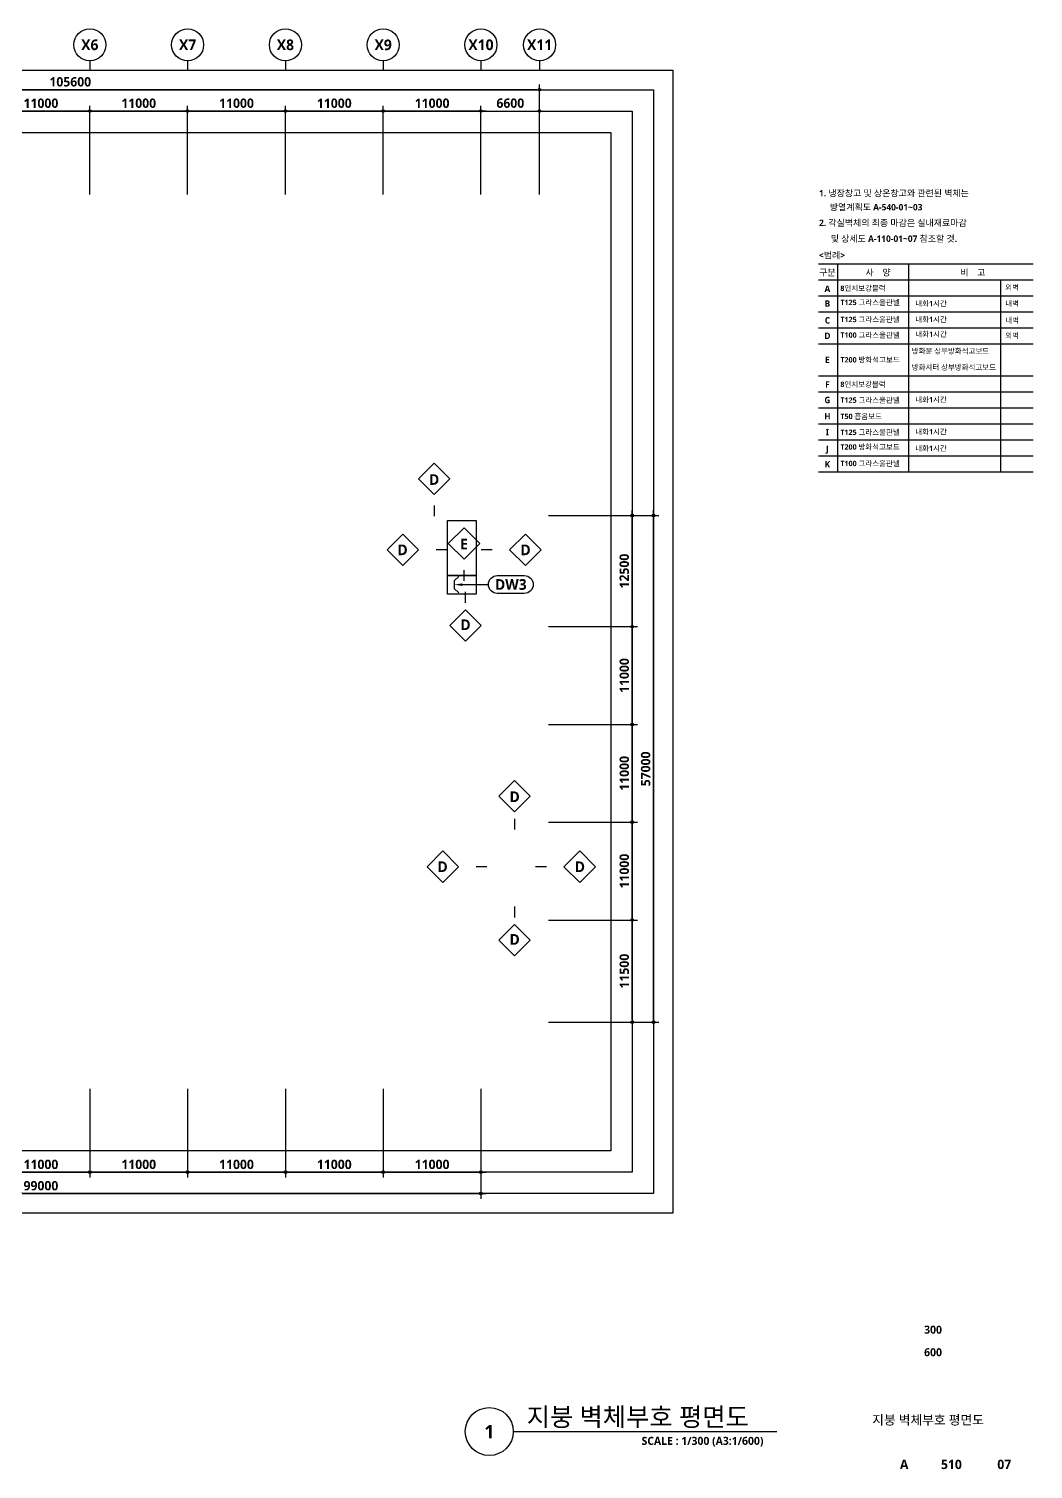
# Model space of a CAD drawing. Header units: millimetres. Extents: x 10941 to 190005487, y 7641 to 455456909.
# Drawn here: x 1643517 to 1756500, y 7641 to 169666 of the extents above; entities that cross this region are included whole.
import ezdxf
from ezdxf.enums import TextEntityAlignment as Align

# ---------------------------------------------------------------- set-up
doc = ezdxf.new("R2010")
doc.units = ezdxf.units.MM
doc.header["$LTSCALE"] = 400
doc.header["$MEASUREMENT"] = 0
doc.header["$PDSIZE"] = -10
doc.layers.get('0').update_dxf_attribs({"linetype": 'CONTINUOUS'})
doc.layers.get('Defpoints').update_dxf_attribs({"color": 153, "linetype": 'CONTINUOUS'})
for name, color, linetype in [('A-ANNO-TEXT1', 7, 'CONTINUOUS'), ('A-ANNO-TITL', 7, 'CONTINUOUS'), ('A-ST-AXIS-BUB', 7, 'CONTINUOUS'), ('A-ST-AXIS-DIM', 7, 'CONTINUOUS'), ('A-TEXT2', 3, 'CONTINUOUS'), ('AA-MARK', 2, 'CONTINUOUS'), ('AA-SYMB', 4, 'CONTINUOUS'), ('AA-XXXX-TXT1', 2, 'CONTINUOUS'), ('T', 3, 'CONTINUOUS')]:
    doc.layers.add(name, color=color, linetype=linetype)
doc.layers.add('Defpoint', color=161, linetype='CONTINUOUS', plot=False)
doc.layers.add('면적', color=210, linetype='CONTINUOUS', plot=False)
doc.styles.add('2020음성 1차', font='')
doc.styles.add('SH_대대리576', font='')
doc.styles.get('2020음성 1차').set_extended_font_data('NanumGothic', bold=True)
doc.styles.get('SH_대대리576').set_extended_font_data('NanumGothic', bold=True)
doc.dimstyles.new('SHP 600', dxfattribs={"dimscale": 300, "dimtxt": 3.5, "dimasz": 1, "dimexe": 2, "dimexo": 2, "dimgap": 1, "dimtad": 1, "dimdec": 0, "dimzin": 0, "dimdsep": 46, "dimtxsty": 'SH_대대리576', "dimblk": 'DIMDOT', "dimcen": 0.09, "dimclrt": 3, "dimadec": 0, "dimazin": 1, "dimtfac": 1, "dimtdec": 0, "dimtix": 1, "dimtmove": 2, "dimatfit": 0, "dimldrblk": 'DIMDOT', "dimfxl": 1, "dimtolj": 1, "dimtzin": 0, "dimarcsym": 0})

# ---------------------------------------------------------------- blocks, each defined once
blk = doc.blocks.new('DIMDOT')
at = {"color": 0}
blk.add_line((-2, 0), (2, 0), dxfattribs=at)
for radius in [0.5, 0.25]:
    blk.add_circle((0, 0), radius, dxfattribs=at)
blk = doc.blocks.new('*D71')
at = {"layer": 'A-ST-AXIS-DIM', "color": 0, "lineweight": -2}
for p, q in [((1595382, 151016), (1595382, 163416)), ((1700682, 162816), (1595682, 162816)), ((1700982, 151016), (1700982, 163416))]:
    blk.add_line(p, q, dxfattribs=at)
at = {"layer": 'Defpoints', "color": 0}
for p in [(1595382, 162816), (1595382, 150416), (1700982, 150416)]:
    blk.add_point(p, dxfattribs=at)
at = {"layer": 'A-ST-AXIS-DIM', "color": 0, "linetype": 'ByBlock', "lineweight": -2, "xscale": 300, "yscale": 300, "zscale": 300, "rotation": 180}
blk.add_blockref('DIMDOT', (1595382, 162816), dxfattribs=at)
at = {"layer": 'A-ST-AXIS-DIM', "color": 0, "linetype": 'ByBlock', "lineweight": -2, "xscale": 300, "yscale": 300, "zscale": 300}
blk.add_blockref('DIMDOT', (1700982, 162816), dxfattribs=at)
at = {"layer": 'A-ST-AXIS-DIM', "color": 3, "insert": (1648182, 163696), "char_height": 1050, "attachment_point": 5, "style": 'SH_대대리576'}
blk.add_mtext('\\A1;105600', dxfattribs=at)
blk = doc.blocks.new('*D76')
at = {"layer": 'A-ST-AXIS-DIM', "color": 0, "lineweight": -2}
for p, q in [((1639382, 151016), (1639382, 161016)), ((1650082, 160416), (1639682, 160416)), ((1650382, 151016), (1650382, 161016))]:
    blk.add_line(p, q, dxfattribs=at)
at = {"layer": 'Defpoints', "color": 0}
for p in [(1639382, 160416), (1639382, 150416), (1650382, 150416)]:
    blk.add_point(p, dxfattribs=at)
at = {"layer": 'A-ST-AXIS-DIM', "color": 0, "linetype": 'ByBlock', "lineweight": -2, "xscale": 300, "yscale": 300, "zscale": 300, "rotation": 180}
blk.add_blockref('DIMDOT', (1639382, 160416), dxfattribs=at)
at = {"layer": 'A-ST-AXIS-DIM', "color": 0, "linetype": 'ByBlock', "lineweight": -2, "xscale": 300, "yscale": 300, "zscale": 300}
blk.add_blockref('DIMDOT', (1650382, 160416), dxfattribs=at)
at = {"layer": 'A-ST-AXIS-DIM', "color": 3, "insert": (1644882, 161292), "char_height": 1050, "attachment_point": 5, "style": 'SH_대대리576'}
blk.add_mtext('\\A1;11000', dxfattribs=at)
blk = doc.blocks.new('*D77')
at = {"layer": 'A-ST-AXIS-DIM', "color": 0, "lineweight": -2}
for p, q in [((1650382, 151016), (1650382, 161016)), ((1661082, 160416), (1650682, 160416)), ((1661382, 151016), (1661382, 161016))]:
    blk.add_line(p, q, dxfattribs=at)
at = {"layer": 'Defpoints', "color": 0}
for p in [(1650382, 160416), (1650382, 150416), (1661382, 150416)]:
    blk.add_point(p, dxfattribs=at)
at = {"layer": 'A-ST-AXIS-DIM', "color": 0, "linetype": 'ByBlock', "lineweight": -2, "xscale": 300, "yscale": 300, "zscale": 300, "rotation": 180}
blk.add_blockref('DIMDOT', (1650382, 160416), dxfattribs=at)
at = {"layer": 'A-ST-AXIS-DIM', "color": 0, "linetype": 'ByBlock', "lineweight": -2, "xscale": 300, "yscale": 300, "zscale": 300}
blk.add_blockref('DIMDOT', (1661382, 160416), dxfattribs=at)
at = {"layer": 'A-ST-AXIS-DIM', "color": 3, "insert": (1655882, 161292), "char_height": 1050, "attachment_point": 5, "style": 'SH_대대리576'}
blk.add_mtext('\\A1;11000', dxfattribs=at)
blk = doc.blocks.new('*D78')
at = {"layer": 'A-ST-AXIS-DIM', "color": 0, "lineweight": -2}
for p, q in [((1661382, 151016), (1661382, 161016)), ((1672082, 160416), (1661682, 160416)), ((1672382, 151016), (1672382, 161016))]:
    blk.add_line(p, q, dxfattribs=at)
at = {"layer": 'Defpoints', "color": 0}
for p in [(1661382, 160416), (1661382, 150416), (1672382, 150416)]:
    blk.add_point(p, dxfattribs=at)
at = {"layer": 'A-ST-AXIS-DIM', "color": 0, "linetype": 'ByBlock', "lineweight": -2, "xscale": 300, "yscale": 300, "zscale": 300, "rotation": 180}
blk.add_blockref('DIMDOT', (1661382, 160416), dxfattribs=at)
at = {"layer": 'A-ST-AXIS-DIM', "color": 0, "linetype": 'ByBlock', "lineweight": -2, "xscale": 300, "yscale": 300, "zscale": 300}
blk.add_blockref('DIMDOT', (1672382, 160416), dxfattribs=at)
at = {"layer": 'A-ST-AXIS-DIM', "color": 3, "insert": (1666882, 161292), "char_height": 1050, "attachment_point": 5, "style": 'SH_대대리576'}
blk.add_mtext('\\A1;11000', dxfattribs=at)
blk = doc.blocks.new('*D79')
at = {"layer": 'A-ST-AXIS-DIM', "color": 0, "lineweight": -2}
for p, q in [((1672382, 151016), (1672382, 161016)), ((1683082, 160416), (1672682, 160416)), ((1683382, 151016), (1683382, 161016))]:
    blk.add_line(p, q, dxfattribs=at)
at = {"layer": 'Defpoints', "color": 0}
for p in [(1672382, 160416), (1672382, 150416), (1683382, 150416)]:
    blk.add_point(p, dxfattribs=at)
at = {"layer": 'A-ST-AXIS-DIM', "color": 0, "linetype": 'ByBlock', "lineweight": -2, "xscale": 300, "yscale": 300, "zscale": 300, "rotation": 180}
blk.add_blockref('DIMDOT', (1672382, 160416), dxfattribs=at)
at = {"layer": 'A-ST-AXIS-DIM', "color": 0, "linetype": 'ByBlock', "lineweight": -2, "xscale": 300, "yscale": 300, "zscale": 300}
blk.add_blockref('DIMDOT', (1683382, 160416), dxfattribs=at)
at = {"layer": 'A-ST-AXIS-DIM', "color": 3, "insert": (1677882, 161292), "char_height": 1050, "attachment_point": 5, "style": 'SH_대대리576'}
blk.add_mtext('\\A1;11000', dxfattribs=at)
blk = doc.blocks.new('*D80')
at = {"layer": 'A-ST-AXIS-DIM', "color": 0, "lineweight": -2}
for p, q in [((1683382, 151016), (1683382, 161016)), ((1694082, 160416), (1683682, 160416)), ((1694382, 151016), (1694382, 161016))]:
    blk.add_line(p, q, dxfattribs=at)
at = {"layer": 'Defpoints', "color": 0}
for p in [(1683382, 160416), (1683382, 150416), (1694382, 150416)]:
    blk.add_point(p, dxfattribs=at)
at = {"layer": 'A-ST-AXIS-DIM', "color": 0, "linetype": 'ByBlock', "lineweight": -2, "xscale": 300, "yscale": 300, "zscale": 300, "rotation": 180}
blk.add_blockref('DIMDOT', (1683382, 160416), dxfattribs=at)
at = {"layer": 'A-ST-AXIS-DIM', "color": 0, "linetype": 'ByBlock', "lineweight": -2, "xscale": 300, "yscale": 300, "zscale": 300}
blk.add_blockref('DIMDOT', (1694382, 160416), dxfattribs=at)
at = {"layer": 'A-ST-AXIS-DIM', "color": 3, "insert": (1688882, 161292), "char_height": 1050, "attachment_point": 5, "style": 'SH_대대리576'}
blk.add_mtext('\\A1;11000', dxfattribs=at)
blk = doc.blocks.new('A-ST-AXIS-BUB-1')
at = {"layer": 'A-ST-AXIS-BUB'}
blk.add_line((0, 350), (0, 0), dxfattribs=at)
blk.add_circle((0, 950), 600, dxfattribs=at)
blk = doc.blocks.new('*D361')
at = {"layer": 'A-ST-AXIS-DIM', "color": 0, "lineweight": -2}
for p, q in [((1701982, 114916), (1711982, 114916)), ((1711382, 102716), (1711382, 114616)), ((1701982, 102416), (1711982, 102416))]:
    blk.add_line(p, q, dxfattribs=at)
at = {"layer": 'Defpoints', "color": 0}
for p in [(1701382, 114916), (1711382, 114916), (1701382, 102416)]:
    blk.add_point(p, dxfattribs=at)
at = {"layer": 'A-ST-AXIS-DIM', "color": 0, "linetype": 'ByBlock', "lineweight": -2, "xscale": 300, "yscale": 300, "zscale": 300}
for p, rotation in [((1711382, 114916), 90), ((1711382, 102416), 270)]:
    blk.add_blockref('DIMDOT', p, dxfattribs=dict(at, rotation=rotation))
at = {"layer": 'A-ST-AXIS-DIM', "color": 3, "insert": (1710503, 108666), "char_height": 1050, "attachment_point": 5, "rotation": 90, "style": 'SH_대대리576'}
blk.add_mtext('\\A1;12500', dxfattribs=at)
blk = doc.blocks.new('*D362')
at = {"layer": 'A-ST-AXIS-DIM', "color": 0, "lineweight": -2}
for p, q in [((1701982, 102416), (1711982, 102416)), ((1711382, 91716), (1711382, 102116)), ((1701982, 91416), (1711982, 91416))]:
    blk.add_line(p, q, dxfattribs=at)
at = {"layer": 'Defpoints', "color": 0}
for p in [(1701382, 102416), (1711382, 102416), (1701382, 91416)]:
    blk.add_point(p, dxfattribs=at)
at = {"layer": 'A-ST-AXIS-DIM', "color": 0, "linetype": 'ByBlock', "lineweight": -2, "xscale": 300, "yscale": 300, "zscale": 300}
for p, rotation in [((1711382, 102416), 90), ((1711382, 91416), 270)]:
    blk.add_blockref('DIMDOT', p, dxfattribs=dict(at, rotation=rotation))
at = {"layer": 'A-ST-AXIS-DIM', "color": 3, "insert": (1710506, 96916), "char_height": 1050, "attachment_point": 5, "rotation": 90, "style": 'SH_대대리576'}
blk.add_mtext('\\A1;11000', dxfattribs=at)
blk = doc.blocks.new('*D363')
at = {"layer": 'A-ST-AXIS-DIM', "color": 0, "lineweight": -2}
for p, q in [((1701982, 91416), (1711982, 91416)), ((1711382, 80716), (1711382, 91116)), ((1701982, 80416), (1711982, 80416))]:
    blk.add_line(p, q, dxfattribs=at)
at = {"layer": 'Defpoints', "color": 0}
for p in [(1701382, 91416), (1711382, 91416), (1701382, 80416)]:
    blk.add_point(p, dxfattribs=at)
at = {"layer": 'A-ST-AXIS-DIM', "color": 0, "linetype": 'ByBlock', "lineweight": -2, "xscale": 300, "yscale": 300, "zscale": 300}
for p, rotation in [((1711382, 91416), 90), ((1711382, 80416), 270)]:
    blk.add_blockref('DIMDOT', p, dxfattribs=dict(at, rotation=rotation))
at = {"layer": 'A-ST-AXIS-DIM', "color": 3, "insert": (1710506, 85916), "char_height": 1050, "attachment_point": 5, "rotation": 90, "style": 'SH_대대리576'}
blk.add_mtext('\\A1;11000', dxfattribs=at)
blk = doc.blocks.new('*D364')
at = {"layer": 'A-ST-AXIS-DIM', "color": 0, "lineweight": -2}
for p, q in [((1701982, 80416), (1711982, 80416)), ((1711382, 69716), (1711382, 80116)), ((1701982, 69416), (1711982, 69416))]:
    blk.add_line(p, q, dxfattribs=at)
at = {"layer": 'Defpoints', "color": 0}
for p in [(1701382, 80416), (1711382, 80416), (1701382, 69416)]:
    blk.add_point(p, dxfattribs=at)
at = {"layer": 'A-ST-AXIS-DIM', "color": 0, "linetype": 'ByBlock', "lineweight": -2, "xscale": 300, "yscale": 300, "zscale": 300}
for p, rotation in [((1711382, 80416), 90), ((1711382, 69416), 270)]:
    blk.add_blockref('DIMDOT', p, dxfattribs=dict(at, rotation=rotation))
at = {"layer": 'A-ST-AXIS-DIM', "color": 3, "insert": (1710506, 74916), "char_height": 1050, "attachment_point": 5, "rotation": 90, "style": 'SH_대대리576'}
blk.add_mtext('\\A1;11000', dxfattribs=at)
blk = doc.blocks.new('*D365')
at = {"layer": 'A-ST-AXIS-DIM', "color": 0, "lineweight": -2}
for p, q in [((1701982, 69416), (1711982, 69416)), ((1711382, 58216), (1711382, 69116)), ((1701982, 57916), (1711982, 57916))]:
    blk.add_line(p, q, dxfattribs=at)
at = {"layer": 'Defpoints', "color": 0}
for p in [(1701382, 69416), (1711382, 69416), (1701382, 57916)]:
    blk.add_point(p, dxfattribs=at)
at = {"layer": 'A-ST-AXIS-DIM', "color": 0, "linetype": 'ByBlock', "lineweight": -2, "xscale": 300, "yscale": 300, "zscale": 300}
for p, rotation in [((1711382, 69416), 90), ((1711382, 57916), 270)]:
    blk.add_blockref('DIMDOT', p, dxfattribs=dict(at, rotation=rotation))
at = {"layer": 'A-ST-AXIS-DIM', "color": 3, "insert": (1710505, 63666), "char_height": 1050, "attachment_point": 5, "rotation": 90, "style": 'SH_대대리576'}
blk.add_mtext('\\A1;11500', dxfattribs=at)
blk = doc.blocks.new('*D366')
at = {"layer": 'A-ST-AXIS-DIM', "color": 0, "lineweight": -2}
for p, q in [((1701982, 114916), (1714382, 114916)), ((1713782, 58216), (1713782, 114616)), ((1701982, 57916), (1714382, 57916))]:
    blk.add_line(p, q, dxfattribs=at)
at = {"layer": 'Defpoints', "color": 0}
for p in [(1701382, 114916), (1713782, 114916), (1701382, 57916)]:
    blk.add_point(p, dxfattribs=at)
at = {"layer": 'A-ST-AXIS-DIM', "color": 0, "linetype": 'ByBlock', "lineweight": -2, "xscale": 300, "yscale": 300, "zscale": 300}
for p, rotation in [((1713782, 114916), 90), ((1713782, 57916), 270)]:
    blk.add_blockref('DIMDOT', p, dxfattribs=dict(at, rotation=rotation))
at = {"layer": 'A-ST-AXIS-DIM', "color": 3, "insert": (1712905, 86416), "char_height": 1050, "attachment_point": 5, "rotation": 90, "style": 'SH_대대리576'}
blk.add_mtext('\\A1;57000', dxfattribs=at)
blk = doc.blocks.new('*D371')
at = {"layer": 'A-ST-AXIS-DIM', "color": 0, "lineweight": -2}
for p, q in [((1639382, 50445), (1639382, 40445)), ((1650382, 50445), (1650382, 40445)), ((1639682, 41045), (1650082, 41045))]:
    blk.add_line(p, q, dxfattribs=at)
at = {"layer": 'Defpoints', "color": 0}
for p in [(1639382, 51045), (1650382, 51045), (1650382, 41045)]:
    blk.add_point(p, dxfattribs=at)
at = {"layer": 'A-ST-AXIS-DIM', "color": 0, "linetype": 'ByBlock', "lineweight": -2, "xscale": 300, "yscale": 300, "zscale": 300, "rotation": 180}
blk.add_blockref('DIMDOT', (1639382, 41045), dxfattribs=at)
at = {"layer": 'A-ST-AXIS-DIM', "color": 0, "linetype": 'ByBlock', "lineweight": -2, "xscale": 300, "yscale": 300, "zscale": 300}
blk.add_blockref('DIMDOT', (1650382, 41045), dxfattribs=at)
at = {"layer": 'A-ST-AXIS-DIM', "color": 3, "insert": (1644882, 41921), "char_height": 1050, "attachment_point": 5, "style": 'SH_대대리576'}
blk.add_mtext('\\A1;11000', dxfattribs=at)
blk = doc.blocks.new('*D372')
at = {"layer": 'A-ST-AXIS-DIM', "color": 0, "lineweight": -2}
for p, q in [((1650382, 50445), (1650382, 40445)), ((1661382, 50445), (1661382, 40445)), ((1650682, 41045), (1661082, 41045))]:
    blk.add_line(p, q, dxfattribs=at)
at = {"layer": 'Defpoints', "color": 0}
for p in [(1650382, 51045), (1661382, 51045), (1661382, 41045)]:
    blk.add_point(p, dxfattribs=at)
at = {"layer": 'A-ST-AXIS-DIM', "color": 0, "linetype": 'ByBlock', "lineweight": -2, "xscale": 300, "yscale": 300, "zscale": 300, "rotation": 180}
blk.add_blockref('DIMDOT', (1650382, 41045), dxfattribs=at)
at = {"layer": 'A-ST-AXIS-DIM', "color": 0, "linetype": 'ByBlock', "lineweight": -2, "xscale": 300, "yscale": 300, "zscale": 300}
blk.add_blockref('DIMDOT', (1661382, 41045), dxfattribs=at)
at = {"layer": 'A-ST-AXIS-DIM', "color": 3, "insert": (1655882, 41921), "char_height": 1050, "attachment_point": 5, "style": 'SH_대대리576'}
blk.add_mtext('\\A1;11000', dxfattribs=at)
blk = doc.blocks.new('*D373')
at = {"layer": 'A-ST-AXIS-DIM', "color": 0, "lineweight": -2}
for p, q in [((1661382, 50445), (1661382, 40445)), ((1672382, 50445), (1672382, 40445)), ((1661682, 41045), (1672082, 41045))]:
    blk.add_line(p, q, dxfattribs=at)
at = {"layer": 'Defpoints', "color": 0}
for p in [(1661382, 51045), (1672382, 51045), (1672382, 41045)]:
    blk.add_point(p, dxfattribs=at)
at = {"layer": 'A-ST-AXIS-DIM', "color": 0, "linetype": 'ByBlock', "lineweight": -2, "xscale": 300, "yscale": 300, "zscale": 300, "rotation": 180}
blk.add_blockref('DIMDOT', (1661382, 41045), dxfattribs=at)
at = {"layer": 'A-ST-AXIS-DIM', "color": 0, "linetype": 'ByBlock', "lineweight": -2, "xscale": 300, "yscale": 300, "zscale": 300}
blk.add_blockref('DIMDOT', (1672382, 41045), dxfattribs=at)
at = {"layer": 'A-ST-AXIS-DIM', "color": 3, "insert": (1666882, 41921), "char_height": 1050, "attachment_point": 5, "style": 'SH_대대리576'}
blk.add_mtext('\\A1;11000', dxfattribs=at)
blk = doc.blocks.new('*D374')
at = {"layer": 'A-ST-AXIS-DIM', "color": 0, "lineweight": -2}
for p, q in [((1672382, 50445), (1672382, 40445)), ((1683382, 50445), (1683382, 40445)), ((1672682, 41045), (1683082, 41045))]:
    blk.add_line(p, q, dxfattribs=at)
at = {"layer": 'Defpoints', "color": 0}
for p in [(1672382, 51045), (1683382, 51045), (1683382, 41045)]:
    blk.add_point(p, dxfattribs=at)
at = {"layer": 'A-ST-AXIS-DIM', "color": 0, "linetype": 'ByBlock', "lineweight": -2, "xscale": 300, "yscale": 300, "zscale": 300, "rotation": 180}
blk.add_blockref('DIMDOT', (1672382, 41045), dxfattribs=at)
at = {"layer": 'A-ST-AXIS-DIM', "color": 0, "linetype": 'ByBlock', "lineweight": -2, "xscale": 300, "yscale": 300, "zscale": 300}
blk.add_blockref('DIMDOT', (1683382, 41045), dxfattribs=at)
at = {"layer": 'A-ST-AXIS-DIM', "color": 3, "insert": (1677882, 41921), "char_height": 1050, "attachment_point": 5, "style": 'SH_대대리576'}
blk.add_mtext('\\A1;11000', dxfattribs=at)
blk = doc.blocks.new('*D375')
at = {"layer": 'A-ST-AXIS-DIM', "color": 0, "lineweight": -2}
for p, q in [((1683382, 50445), (1683382, 40445)), ((1694382, 50445), (1694382, 40445)), ((1683682, 41045), (1694082, 41045))]:
    blk.add_line(p, q, dxfattribs=at)
at = {"layer": 'Defpoints', "color": 0}
for p in [(1683382, 51045), (1694382, 51045), (1694382, 41045)]:
    blk.add_point(p, dxfattribs=at)
at = {"layer": 'A-ST-AXIS-DIM', "color": 0, "linetype": 'ByBlock', "lineweight": -2, "xscale": 300, "yscale": 300, "zscale": 300, "rotation": 180}
blk.add_blockref('DIMDOT', (1683382, 41045), dxfattribs=at)
at = {"layer": 'A-ST-AXIS-DIM', "color": 0, "linetype": 'ByBlock', "lineweight": -2, "xscale": 300, "yscale": 300, "zscale": 300}
blk.add_blockref('DIMDOT', (1694382, 41045), dxfattribs=at)
at = {"layer": 'A-ST-AXIS-DIM', "color": 3, "insert": (1688882, 41921), "char_height": 1050, "attachment_point": 5, "style": 'SH_대대리576'}
blk.add_mtext('\\A1;11000', dxfattribs=at)
blk = doc.blocks.new('*D376')
at = {"layer": 'A-ST-AXIS-DIM', "color": 0, "lineweight": -2}
for p, q in [((1595382, 50445), (1595382, 38045)), ((1694382, 50445), (1694382, 38045)), ((1595682, 38645), (1694082, 38645))]:
    blk.add_line(p, q, dxfattribs=at)
at = {"layer": 'Defpoints', "color": 0}
for p in [(1595382, 51045), (1694382, 51045), (1694382, 38645)]:
    blk.add_point(p, dxfattribs=at)
at = {"layer": 'A-ST-AXIS-DIM', "color": 0, "linetype": 'ByBlock', "lineweight": -2, "xscale": 300, "yscale": 300, "zscale": 300, "rotation": 180}
blk.add_blockref('DIMDOT', (1595382, 38645), dxfattribs=at)
at = {"layer": 'A-ST-AXIS-DIM', "color": 0, "linetype": 'ByBlock', "lineweight": -2, "xscale": 300, "yscale": 300, "zscale": 300}
blk.add_blockref('DIMDOT', (1694382, 38645), dxfattribs=at)
at = {"layer": 'A-ST-AXIS-DIM', "color": 3, "insert": (1644882, 39524), "char_height": 1050, "attachment_point": 5, "style": 'SH_대대리576'}
blk.add_mtext('\\A1;99000', dxfattribs=at)
blk = doc.blocks.new('*D3780')
at = {"layer": 'A-ST-AXIS-DIM', "color": 0, "lineweight": -2}
for p, q in [((1694382, 151016), (1694382, 161016)), ((1694682, 160416), (1700682, 160416)), ((1700982, 151016), (1700982, 161016))]:
    blk.add_line(p, q, dxfattribs=at)
at = {"layer": 'Defpoints', "color": 0}
for p in [(1700982, 160416), (1694382, 150416), (1700982, 150416)]:
    blk.add_point(p, dxfattribs=at)
at = {"layer": 'A-ST-AXIS-DIM', "color": 0, "linetype": 'ByBlock', "lineweight": -2, "xscale": 300, "yscale": 300, "zscale": 300, "rotation": 180}
blk.add_blockref('DIMDOT', (1694382, 160416), dxfattribs=at)
at = {"layer": 'A-ST-AXIS-DIM', "color": 0, "linetype": 'ByBlock', "lineweight": -2, "xscale": 300, "yscale": 300, "zscale": 300}
blk.add_blockref('DIMDOT', (1700982, 160416), dxfattribs=at)
at = {"layer": 'A-ST-AXIS-DIM', "color": 3, "insert": (1697682, 161296), "char_height": 1050, "attachment_point": 5, "style": 'SH_대대리576'}
blk.add_mtext('\\A1;6600', dxfattribs=at)
blk = doc.blocks.new('*U6250')
at = {"layer": 'A-ANNO-TITL'}
blk.add_line((0, 0), (4940, 0), dxfattribs=at)
blk.add_circle((-450, 0), 450, dxfattribs=at)
at = {"layer": 'AA-XXXX-TXT1', "style": 'SH_대대리576'}
blk.add_attdef('DWG.TITLE', (250, 100), '', height=350, dxfattribs=at)
at = {"layer": 'AA-XXXX-TXT1', "color": 7, "style": 'SH_대대리576'}
blk.add_attdef('NO1', text='', height=300, dxfattribs=at).set_placement((-450, 0), align=Align.MIDDLE)
at = {"layer": 'AA-XXXX-TXT1', "style": 'SH_대대리576'}
blk.add_attdef('SCALE', text='', height=150, dxfattribs=at).set_placement((4690, -100), align=Align.TOP_RIGHT)
blk = doc.blocks.new('G$C629380FC')
at = {"layer": '면적'}
for points in [[(0, 2100), (0, 2100), (0, 2100), (0, 8300), (3200, 8300), (3200, 2100)], [(96300, 2100), (94700, 2100), (94700, 8300), (97900, 8300), (97900, 2100), (96300, 2100)], [(0, 2100), (3200, 2100), (3200, 0), (0, 0)], [(94700, 2100), (97900, 2100), (97900, 0), (94700, 0)]]:
    blk.add_lwpolyline(points, close=True, dxfattribs=at)

msp = doc.modelspace()

# ---------------------------------------------------------------- linework, layer by layer
at = {"layer": 'AA-MARK', "color": 2, "linetype": 'ByBlock', "lineweight": -2}
msp.add_lwpolyline([(1687348.5, 119031.7), (1689116.2, 120799.5), (1690884, 119031.7), (1689116.2, 117263.9)], close=True, dxfattribs=at)
at = {"layer": 'AA-MARK'}
msp.add_lwpolyline([(1689116.2, 117263.9, 0, 0, 0), (1689116.2, 116063.5, 150, 150, 0), (1689116.2, 114813.5, 150, 150, 0)], format="xyseb", dxfattribs=at)
at = {"layer": 'AA-MARK', "color": 2, "linetype": 'ByBlock', "lineweight": -2, "elevation": 103000}
for points in [[(1690709.5, 111772), (1692477.2, 113539.8), (1694245, 111772), (1692477.2, 110004.2)], [(1685579.6, 109294.6), (1683811.8, 111062.4), (1685579.6, 112830.2), (1687347.4, 111062.4)], [(1699374.8, 109294.6), (1701142.6, 111062.4), (1699374.8, 112830.2), (1697607.1, 111062.4)], [(1690864.1, 102552.3), (1692631.8, 100784.5), (1694399.6, 102552.3), (1692631.8, 104320)], [(1696389.1, 83358.6), (1698156.8, 85126.4), (1699924.6, 83358.6), (1698156.8, 81590.9)], [(1690080.6, 73648.6), (1688312.9, 75416.3), (1690080.6, 77184.1), (1691848.4, 75416.3)], [(1705484.9, 73648.6), (1707252.7, 75416.3), (1705484.9, 77184.1), (1703717.2, 75416.3)], [(1696389.1, 67152.3), (1698156.8, 65384.5), (1699924.6, 67152.3), (1698156.8, 68920)]]:
    msp.add_lwpolyline(points, close=True, dxfattribs=at)
at = {"layer": 'AA-MARK', "elevation": 103000}
for points in [[(1687347.4, 111062.4, 0, 0, 0), (1689307.7, 111062.4, 150, 150, 0), (1690557.7, 111062.4, 150, 150, 0)], [(1697607.1, 111062.4, 0, 0, 0), (1695646.7, 111062.4, 150, 150, 0), (1694396.7, 111062.4, 150, 150, 0)], [(1692477.2, 110004.2, 0, 0, 0), (1692477.2, 108803.8, 150, 150, 0), (1692477.2, 107553.8, 150, 150, 0)], [(1692631.8, 104320, 0, 0, 0), (1692631.8, 105091.3, 150, 150, 0), (1692631.8, 106341.3, 150, 150, 0)], [(1698156.8, 81590.9, 0, 0, 0), (1698156.8, 80819.5, 150, 150, 0), (1698156.8, 79569.5, 150, 150, 0)], [(1691848.4, 75416.3, 0, 0, 0), (1693808.7, 75416.3, 150, 150, 0), (1695058.7, 75416.3, 150, 150, 0)], [(1703717.2, 75416.3, 0, 0, 0), (1701756.8, 75416.3, 150, 150, 0), (1700506.8, 75416.3, 150, 150, 0)], [(1698156.8, 68920, 0, 0, 0), (1698156.8, 69691.3, 150, 150, 0), (1698156.8, 70941.3, 150, 150, 0)]]:
    msp.add_lwpolyline(points, format="xyseb", dxfattribs=at)
for points in [[(1691881.8, 108066.3), (1691381.8, 107566.3), (1691381.8, 106716.3), (1691881.8, 106216.3)], [(1692281.8, 107141.3), (1695219.7, 107141.3)]]:
    msp.add_lwpolyline(points, dxfattribs=at)
msp.add_lwpolyline([(1699255.1, 106158.9), (1696219.6, 106158.9, -1), (1696219.6, 108158.9), (1699255.1, 108158.9, -1)], format="xyb", close=True, dxfattribs=at)
at = {"layer": 'AA-MARK'}
msp.add_solid([(1692281.8, 106991.3, 103000), (1691381.8, 107141.3, 103000), (1692281.8, 107291.3, 103000)], dxfattribs=at)
at = {"layer": 'AA-SYMB'}
for p, q in [((1732349, 143230.5), (1756500, 143230.5)), ((1732349, 141430.5), (1756500, 141430.5)), ((1732349, 139630.5), (1756500, 139630.5)), ((1732349, 137830.5), (1756500, 137830.5)), ((1732349, 136030.5), (1756500, 136030.5)), ((1732349, 134230.5), (1756500, 134230.5)), ((1732349, 130630.5), (1756500, 130630.5)), ((1732349, 128830.5), (1756500, 128830.5)), ((1732349, 127030.5), (1756500, 127030.5)), ((1732349, 125230.5), (1756500, 125230.5)), ((1732349, 123430.5), (1756500, 123430.5)), ((1732349, 121630.5), (1756500, 121630.5)), ((1732349, 119830.5), (1756500, 119830.5))]:
    msp.add_line(p, q, dxfattribs=at)
for points in [[(1734496.9, 143230.5), (1734496.9, 119830.5)], [(1742466.1, 143230.5), (1742466.1, 119830.5)], [(1752820.5, 141430.5), (1752820.5, 119830.5)]]:
    msp.add_lwpolyline(points, dxfattribs=at)
at = {"layer": 'Defpoint'}
for points in [[(1715981.8, 36444.9), (1544781.8, 36444.9), (1544781.8, 165016.3), (1715981.8, 165016.3)], [(1713781.8, 38644.9), (1546981.8, 38644.9), (1546981.8, 162816.3), (1713781.8, 162816.3)], [(1711381.8, 41044.9), (1549381.8, 41044.9), (1549381.8, 160416.3), (1711381.8, 160416.3)], [(1708981.8, 43444.9), (1551781.8, 43444.9), (1551781.8, 158016.3), (1708981.8, 158016.3)]]:
    msp.add_lwpolyline(points, close=True, dxfattribs=at)

# ---------------------------------------------------------------- block references
msp.add_blockref('G$C629380FC', (1595931.8, 106066.3))
ref = msp.add_blockref('*U6250', (1698018.2, 11877.9), dxfattribs=dict(xscale=6, yscale=6, zscale=6))
ref.add_attrib('SCALE', 'SCALE : 1/300 (A3:1/600)', dxfattribs={"layer": 'A-ANNO-TITL', "height": 900, "style": 'SH_대대리576'}).set_placement((1726156.6, 11277.9), align=Align.TOP_RIGHT)
ref.add_attrib('DWG.TITLE', '지붕 벽체부호 평면도', (1699518.2, 12477.9), dxfattribs={"layer": 'A-ANNO-TITL', "height": 2087.447, "style": 'SH_대대리576'})
ref.add_attrib('NO1', '1', dxfattribs={"layer": 'A-ANNO-TITL', "color": 7, "height": 1500, "style": 'SH_대대리576'}).set_placement((1695318.2, 11877.9), align=Align.MIDDLE)
at = {"layer": 'A-ST-AXIS-BUB', "xscale": 3, "yscale": 3, "zscale": 3}
for p in [(1650381.8, 165016.3), (1661381.8, 165016.3), (1672381.8, 165016.3), (1683381.8, 165016.3), (1694381.8, 165016.3), (1700981.8, 165016.3)]:
    msp.add_blockref('A-ST-AXIS-BUB-1', p, dxfattribs=at)

# ---------------------------------------------------------------- texts
at = {"layer": 'A-ANNO-TEXT1', "style": 'SH_대대리576'}
for s, p in [('X6', (1650381.8, 167866.3)), ('X7', (1661381.8, 167866.3)), ('X8', (1672381.8, 167866.3)), ('X9', (1683381.8, 167866.3)), ('X10', (1694381.8, 167866.3)), ('X11', (1700981.8, 167866.3))]:
    msp.add_text(s, height=1200, dxfattribs=at).set_placement(p, align=Align.MIDDLE_CENTER)
at = {"layer": 'A-ANNO-TITL', "style": 'SH_대대리576'}
for s, height, p in [('300', 900, (1745235.5, 23333.4)), ('600', 900, (1745235.5, 20800.2)), ('지붕 벽체부호 평면도', 1050, (1744670.3, 13191.8)), ('A', 1050, (1741987.6, 8181.3)), ('510', 1050, (1747300.8, 8181.3)), ('07', 1050, (1753247.3, 8181.3))]:
    msp.add_text(s, height=height, dxfattribs=at).set_placement(p, align=Align.MIDDLE)
at = {"layer": 'A-TEXT2', "style": '2020음성 1차'}
for s, p in [('D', (1689114.8, 118966)), ('E', (1692475.8, 111706.3, 103000)), ('D', (1685560.7, 111053, 103000)), ('D', (1699393.7, 111053, 103000)), ('DW3', (1697737.4, 107158.9, 103000)), ('D', (1692642, 102630.2, 103000)), ('D', (1698167, 83280.7, 103000)), ('D', (1690061.8, 75406.9, 103000)), ('D', (1705503.8, 75406.9, 103000)), ('D', (1698167, 67230.2, 103000))]:
    msp.add_text(s, height=1200, dxfattribs=at).set_placement(p, align=Align.MIDDLE_CENTER)
at = {"layer": 'T', "style": '2020음성 1차'}
for s, height, p in [('1. 냉장창고 및 상온창고와 관련된 벽체는 ', 720, (1732410, 151173.3)), ('방열계획도 A-540-01~03', 720, (1733617.6, 149599.3)), ('2. 각실벽체의 최종 마감은 실내재료마감  ', 720, (1732410, 147839.1)), ('및 상세도 A-110-01~07 참조할 것. ', 720, (1733729.9, 146058.7)), ('<범례>', 720, (1732410, 144189.8)), ('8인치보강블럭', 600, (1734808.5, 140484.5)), ('외벽', 600, (1753360.2, 140571.7)), ('T125 그라스울판넬', 600, (1734808.5, 138885.1)), ('내화1시간', 600, (1743234.1, 138764.1)), ('내벽', 600, (1753360.2, 138764.1)), ('T125 그라스울판넬', 600, (1734808.5, 136967.4)), ('내화1시간', 600, (1743234.1, 136970.1)), ('내벽', 600, (1753360.2, 136877.2)), ('T100 그라스울판넬', 600, (1734808.5, 135215.9)), ('내화1시간', 600, (1743234.1, 135309.7)), ('외벽', 600, (1753360.2, 135155.1)), ('방화문 상부방화석고보드', 600, (1742839, 133418.5)), ('T200 방화석고보드', 600, (1734808.5, 132430.5)), ('방화셔터 상부방화석고보드', 600, (1742839, 131586.3)), ('8인치보강블럭', 600, (1734808.5, 129674.9)), ('T125 그라스울판넬', 600, (1734808.5, 127895.2)), ('내화1시간', 600, (1743234.1, 127948.7)), ('T50 흡음보드', 600, (1734808.5, 126064.3)), ('T125 그라스울판넬', 600, (1734808.5, 124279.7)), ('내화1시간', 600, (1743234.1, 124333.2)), ('T200 방화석고보드', 600, (1734808.5, 122631.8)), ('내화1시간', 600, (1743234.1, 122471.5)), ('T100 그라스울판넬', 600, (1734808.5, 120769.7))]:
    msp.add_text(s, height=height, dxfattribs=at).set_placement(p, align=Align.MIDDLE_LEFT)
for s, p in [('구분', (1733348.4, 142255.5)), ('사    양', (1739047.2, 142255.5)), ('비    고', (1749711.3, 142255.5)), ('A', (1733348.4, 140411.6)), ('B', (1733348.4, 138756.4)), ('C', (1733348.4, 136868.4)), ('D', (1733348.4, 135130)), ('E', (1733348.4, 132430.5)), ('F', (1733348.4, 129666)), ('G', (1733348.4, 127910.3)), ('H', (1733348.4, 126079.4)), ('I', (1733348.4, 124294.9)), ('J', (1733348.4, 122433.1)), ('K', (1733348.4, 120679.4))]:
    msp.add_text(s, height=720, dxfattribs=at).set_placement(p, align=Align.MIDDLE_CENTER)

# ---------------------------------------------------------------- dimensions: what is measured, and where the dimension line sits
at = {"layer": 'A-ST-AXIS-DIM'}
for base, p1, p2, picture, middle in [((1595381.8, 162816.3), (1700981.8, 150416.3), (1595381.8, 150416.3), '*D71', (1648181.8, 163695.8)), ((1639381.8, 160416.3), (1650381.8, 150416.3), (1639381.8, 150416.3), '*D76', (1644881.8, 161292.1)), ((1650381.8, 160416.3), (1661381.8, 150416.3), (1650381.8, 150416.3), '*D77', (1655881.8, 161292.1)), ((1661381.8, 160416.3), (1672381.8, 150416.3), (1661381.8, 150416.3), '*D78', (1666881.8, 161292.1)), ((1672381.8, 160416.3), (1683381.8, 150416.3), (1672381.8, 150416.3), '*D79', (1677881.8, 161292.1)), ((1683381.8, 160416.3), (1694381.8, 150416.3), (1683381.8, 150416.3), '*D80', (1688881.8, 161292.1))]:
    dim = msp.add_linear_dim(base=base, p1=p1, p2=p2, dimstyle='SHP 600', dxfattribs=at)
    dim.commit()
    dim.dimension.update_dxf_attribs({"geometry": picture, "text_midpoint": middle})
for base, p1, p2, angle, picture, middle in [((1700981.8, 160416.3), (1694381.8, 150416.3), (1700981.8, 150416.3), 180, '*D3780', (1697681.8, 161295.8)), ((1711381.8, 114916.3), (1701381.8, 102416.3), (1701381.8, 114916.3), 270, '*D361', (1710503.1, 108666.3)), ((1713781.8, 114916.3), (1701381.8, 57916.3), (1701381.8, 114916.3), 270, '*D366', (1712904.6, 86416.3)), ((1711381.8, 102416.3), (1701381.8, 91416.3), (1701381.8, 102416.3), 270, '*D362', (1710506.1, 96916.3)), ((1711381.8, 91416.3), (1701381.8, 80416.3), (1701381.8, 91416.3), 270, '*D363', (1710506.1, 85916.3)), ((1711381.8, 80416.3), (1701381.8, 69416.3), (1701381.8, 80416.3), 270, '*D364', (1710506.1, 74916.3)), ((1711381.8, 69416.3), (1701381.8, 57916.3), (1701381.8, 69416.3), 270, '*D365', (1710504.6, 63666.3)), ((1694381.8, 38644.9), (1595381.8, 51044.9), (1694381.8, 51044.9), 180, '*D376', (1644881.8, 39524.3)), ((1650381.8, 41044.9), (1639381.8, 51044.9), (1650381.8, 51044.9), 180, '*D371', (1644881.8, 41920.6)), ((1661381.8, 41044.9), (1650381.8, 51044.9), (1661381.8, 51044.9), 180, '*D372', (1655881.8, 41920.6)), ((1672381.8, 41044.9), (1661381.8, 51044.9), (1672381.8, 51044.9), 180, '*D373', (1666881.8, 41920.6)), ((1683381.8, 41044.9), (1672381.8, 51044.9), (1683381.8, 51044.9), 180, '*D374', (1677881.8, 41920.6)), ((1694381.8, 41044.9), (1683381.8, 51044.9), (1694381.8, 51044.9), 180, '*D375', (1688881.8, 41920.6))]:
    dim = msp.add_linear_dim(base=base, p1=p1, p2=p2, angle=angle, dimstyle='SHP 600', dxfattribs=at)
    dim.commit()
    dim.dimension.update_dxf_attribs({"geometry": picture, "text_midpoint": middle})

doc.saveas('drawing.dxf')
